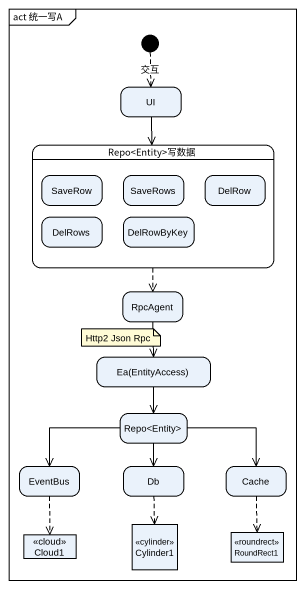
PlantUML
@startuml
mainframe act 统一写A
hide empty description
state UI
state "Repo<Entity>写数据" as Repo_Entity_写数据 {
  state SaveRow
  state SaveRows
  state DelRow
  state DelRows
  state DelRowByKey
}
state RpcAgent
state "Ea(EntityAccess)" as Ea_EntityAccess
state "Repo<Entity>" as Repo_Entity
state EventBus
state Db
state Cache
state Cloud1 <<cloud>>
state Cylinder1 <<cylinder>>
state RoundRect1 <<roundrect>>
[*] -[dashed]-> UI : 交互
UI --> Repo_Entity_写数据
Repo_Entity_写数据 -[dashed]-> RpcAgent
RpcAgent --> Ea_EntityAccess
Ea_EntityAccess --> Repo_Entity
Repo_Entity -left-> EventBus
Repo_Entity --> Db
Repo_Entity -right-> Cache
EventBus -[dashed]-> Cloud1
Db -[dashed]-> Cylinder1
Cache -[dashed]-> RoundRect1
note as N1
  Http2 Json Rpc
end note
@enduml
